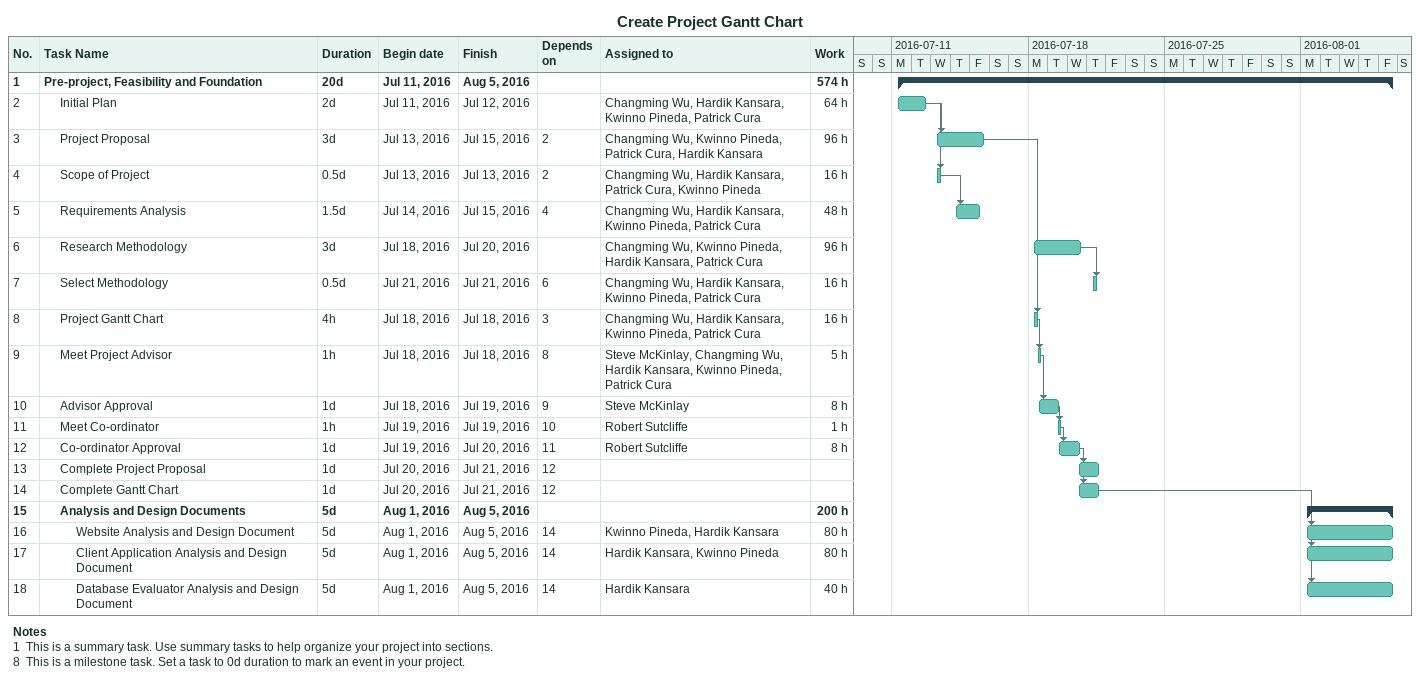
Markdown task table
Create Project Gantt Chart

| ID | Level | Task | Duration | Start | Finish | Predecessors | Resources | Work (h) |
|---|---|---|---|---|---|---|---|---|
| 1 | 1 | **Pre-project, Feasibility and Foundation** | 20d | 2016-07-11 | 2016-08-05 |  |  | 574 |
| 2 | 2 | Initial Plan | 2d | 2016-07-11 | 2016-07-12 |  | Changming Wu, Hardik Kansara, Kwinno Pineda, Patrick Cura | 64 |
| 3 | 2 | Project Proposal | 3d | 2016-07-13 | 2016-07-15 | 2 | Changming Wu, Kwinno Pineda, Patrick Cura, Hardik Kansara | 96 |
| 4 | 2 | Scope of Project | 0.5d | 2016-07-13 | 2016-07-13 | 2 | Changming Wu, Hardik Kansara, Patrick Cura, Kwinno Pineda | 16 |
| 5 | 2 | Requirements Analysis | 1.5d | 2016-07-14 | 2016-07-15 | 4 | Changming Wu, Hardik Kansara, Kwinno Pineda, Patrick Cura | 48 |
| 6 | 2 | Research Methodology | 3d | 2016-07-18 | 2016-07-20 |  | Changming Wu, Kwinno Pineda, Hardik Kansara, Patrick Cura | 96 |
| 7 | 2 | Select Methodology | 0.5d | 2016-07-21 | 2016-07-21 | 6 | Changming Wu, Hardik Kansara, Kwinno Pineda, Patrick Cura | 16 |
| 8 | 2 | Project Gantt Chart | 4h | 2016-07-18 | 2016-07-18 | 3 | Changming Wu, Hardik Kansara, Kwinno Pineda, Patrick Cura | 16 |
| 9 | 2 | Meet Project Advisor | 1h | 2016-07-18 | 2016-07-18 | 8 | Steve McKinlay, Changming Wu, Hardik Kansara, Kwinno Pineda, Patrick Cura | 5 |
| 10 | 2 | Advisor Approval | 1d | 2016-07-18 | 2016-07-19 | 9 | Steve McKinlay | 8 |
| 11 | 2 | Meet Co-ordinator | 1h | 2016-07-19 | 2016-07-19 | 10 | Robert Sutcliffe | 1 |
| 12 | 2 | Co-ordinator Approval | 1d | 2016-07-19 | 2016-07-20 | 11 | Robert Sutcliffe | 8 |
| 13 | 2 | Complete Project Proposal | 1d | 2016-07-20 | 2016-07-21 | 12 |  |  |
| 14 | 2 | Complete Gantt Chart | 1d | 2016-07-20 | 2016-07-21 | 12 |  |  |
| 15 | 2 | **Analysis and Design Documents** | 5d | 2016-08-01 | 2016-08-05 |  |  | 200 |
| 16 | 3 | Website Analysis and Design Document | 5d | 2016-08-01 | 2016-08-05 | 14 | Kwinno Pineda, Hardik Kansara | 80 |
| 17 | 3 | Client Application Analysis and Design Document | 5d | 2016-08-01 | 2016-08-05 | 14 | Hardik Kansara, Kwinno Pineda | 80 |
| 18 | 3 | Database Evaluator Analysis and Design Document | 5d | 2016-08-01 | 2016-08-05 | 14 | Hardik Kansara | 40 |

Notes
- 1: This is a summary task. Use summary tasks to help organize your project into sections.
- 8: This is a milestone task. Set a task to 0d duration to mark an event in your project.
